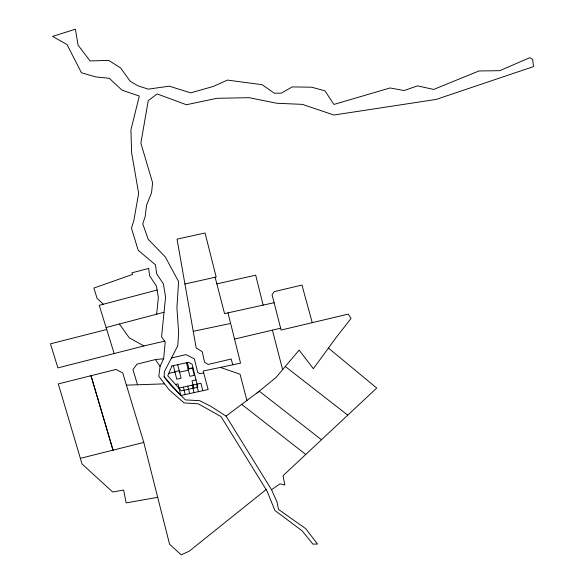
<?xml version="1.0" encoding="UTF-8"?>
<svg xmlns="http://www.w3.org/2000/svg" width="584" height="584" viewBox="0 0 584 584"><rect width="100%" height="100%" fill="white"/><g stroke="black" fill="none" stroke-linecap="round" stroke-linejoin="round"><path stroke-width="0.88" d="M164.126 376.855L164.433 371.534L177.733 345.889L178.646 333.011L176.915 307.637L178.587 281.605L165.367 257.026L148.212 239.272L142.759 223.891L145.255 216.262L146.504 205.305L151.541 192.778L152.614 182.799L140.861 143.138L148.263 100.579L157.213 93.966L186.398 104.726L216.868 98.316L249.047 97.674L276.75 103.251L302.41 104.368L333.895 115.033L436.248 99.404L533.535 66.591L532.659 59.407L529.732 57.699L499.773 70.679L478.924 70.971L433.671 89.44L417.538 85.87L404.062 90.556L390.068 87.958L333.895 104.448L324.974 90.805L311.601 87.213L292.219 86.914L281.327 93.133L274.356 93.214L262.034 84.673L227.431 80.096L213.481 86.374L190.713 92.871L169.236 86.169L148.336 89.14L138.05 85.892L130.217 81.3L120.647 67.963L108.763 60.415L90.053 60.919L78.052 45.136L75.416 29.2L52.582 36.412L67.036 44.552L81.439 72.723L95.586 76.869L109.245 78.314L122.034 90.17L139.313 96.053L130.933 129.874L131.597 152.555L138.649 193.413L133.765 220.964L131.436 228.169L138.225 250.339L155.534 264.851L156.578 273.611L163.389 283.897L165.571 297.052L161.564 336.815L165.214 341.932L163.673 358.583L160.06 366.351L158.797 376.271L169.083 389.784L184.077 402.909L198.37 403.865L221.007 416.553L267.1 491.166L274.903 510.482L302.249 530.907L312.914 544.135L317.506 544.062L305.768 528.71L278.517 509.43L277.013 501.977L271.545 489.735L226.052 416.1L210.904 406.34L199.684 400.682L185.449 399.909L170.791 385.301L164.126 376.855L180.857 395.499L208.13 389.535L203.203 371.037L240.564 363.153L227.994 312.856M156.665 314.192L158.352 297.482L156.461 286.123L149.577 275.728L148.708 268.406L131.926 272.83L132.641 274.392L93.893 288.051L97.061 298.3L103.288 304.235M226.052 416.1L259.296 391.2L321.477 439.752M256.807 393.251L276.086 377.381L299.125 350.123L313.367 368.708L336.326 337.26L351.035 318.506L348.247 314.112L281.101 330.055L272.056 294.701L274.334 291.599L301.957 285.072L312.25 322.66M266.107 489.56L189.085 551.303L181.142 554.8L169.564 544.193L143.788 442.431L122.706 372.921L115.99 369.446L58.283 383.922L82.037 463.966L112.617 491.991L123.655 490.042L126.151 502.89L157.695 497.32M271.545 489.735L280.057 483.837L284.809 485.027L283.043 475.719L376.716 388.053L328.471 348.093M157.111 290.044L99.229 305.308L114.165 353.539M106.113 327.522L164.046 312.25M106.719 329.493L50.465 343.845L57.911 367.891L143.934 345.947L164.651 341.144M163.593 358.751L155.373 359.562L136.963 364.182L132.94 369.621L137.532 384.768M80.358 458.345L143.788 442.431M234.549 339.063L280.576 328.223M171.462 357.977L185.968 354.612L194.406 358.948L197.618 372.22L199.743 373.724L203.699 372.891M184.931 284.007L216.168 277.028L205.057 232.987L177.047 239.133L196.144 347.874L202.217 351.721L204.597 362.284L208.196 364.431L231.184 359.043L232.79 364.796M215.146 277.254L216.846 283.868L255.697 275.181L263.143 305.118M274.078 302.709L224.555 313.608L216.846 283.868M174.85 371.738L179.237 370.774M188.012 368.862L192.399 367.898L194.275 375.322L189.888 376.286L186.478 362.773M168.783 373.373L174.974 372.015M193.048 368.066L189.012 368.949L187.406 362.569M179.573 372.118L188.355 370.198M175.536 384.433L177.974 383.9L180.85 395.499M196.049 379.943L192.019 380.826L193.859 388.112M178.974 388.075L200.918 383.279L202.794 390.703M193.231 331.303L230.643 323.441M126.414 385.141L164.571 383.863M220.351 367.416L240.046 374.227L246.966 400.566M143.934 345.947L129.261 337.837L119.421 324.011M285.291 366.489L347.743 415.173M241.754 404.435L305.753 454.461M155.373 359.562L160.06 366.351M272.385 330.15L282.634 369.628M196.531 384.236L198.407 391.66M192.143 385.192L194.012 392.623M187.749 386.155L189.625 393.579M177.697 364.693L181.113 378.206L176.726 379.162L173.36 365.642M183.361 387.112L185.237 394.543M171.9 365.964L167.769 375.782L181.303 390.857L197.888 387.228L192.07 364.182L188.471 362.336L171.9 365.964M113.026 450.147L91.002 375.716L113.026 450.147"/></g></svg>
